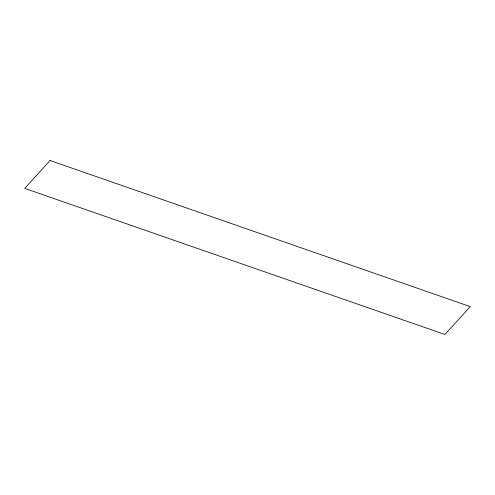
<?xml version="1.0" encoding="UTF-8"?>
<svg xmlns="http://www.w3.org/2000/svg" width="495" height="495" viewBox="0 0 495 495"><rect width="100%" height="100%" fill="white"/><g stroke="black" fill="none" stroke-linecap="round" stroke-linejoin="round"><path stroke-width="0.74" d="M50.069 160.51L24.75 188.391L444.931 334.49L470.25 306.609L50.069 160.51"/></g></svg>
